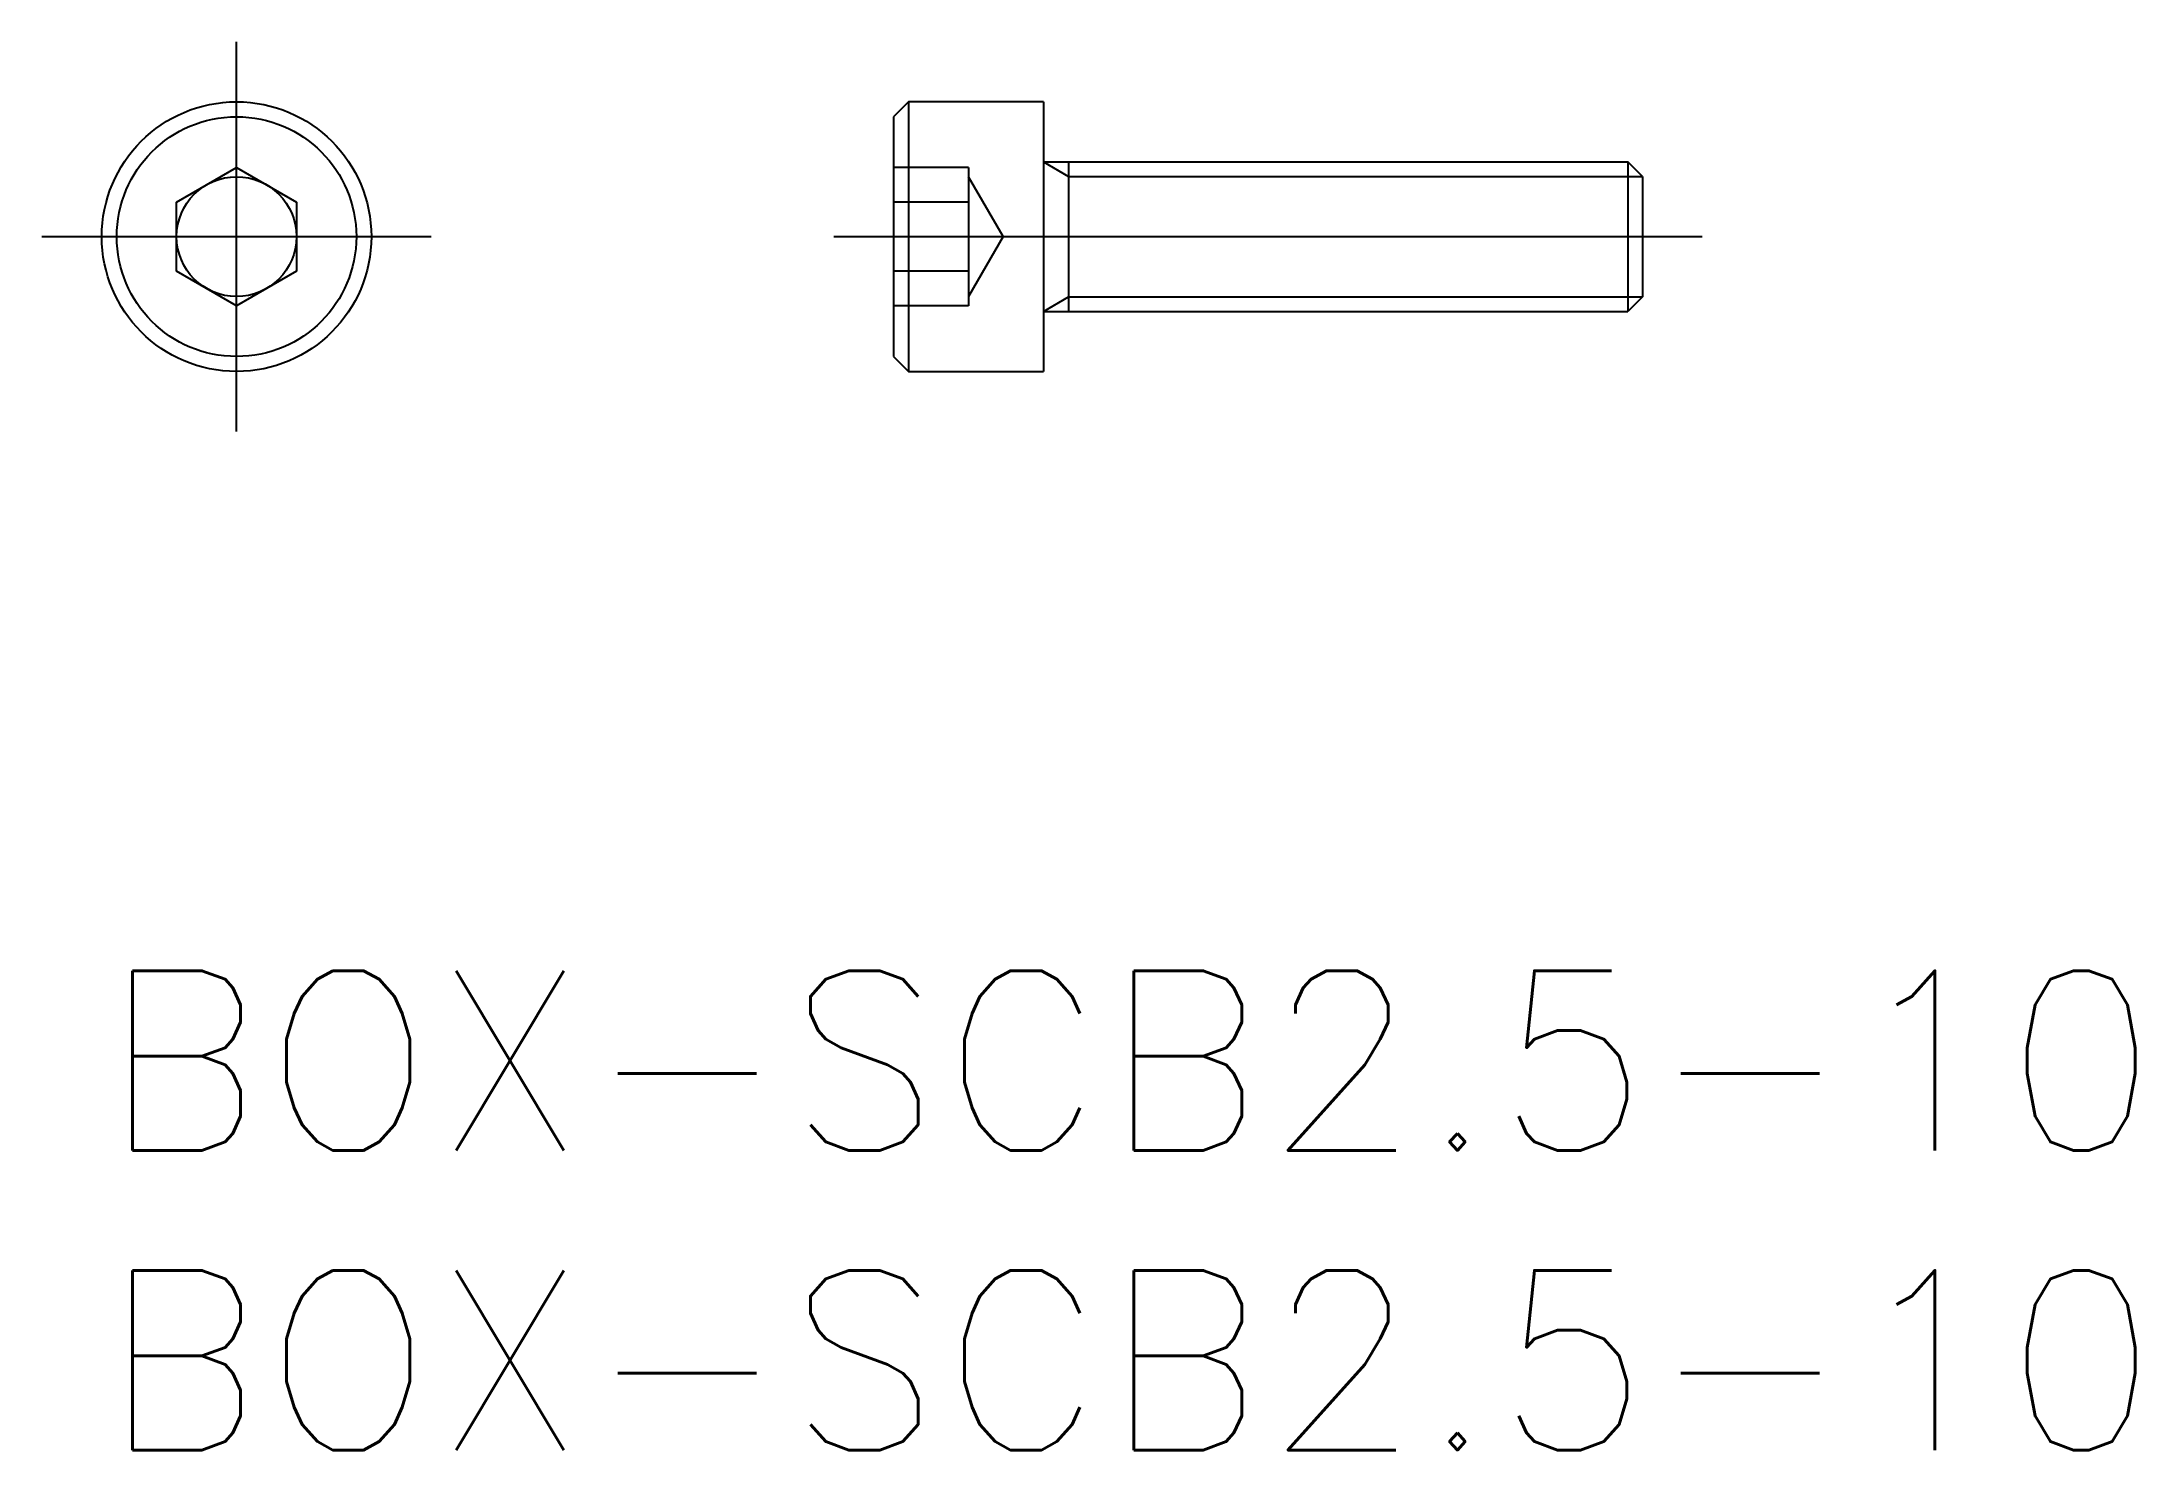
# Model space of a CAD drawing. Extents: x -1 to 33.9, y -8 to 15.5.
import ezdxf

# ---------------------------------------------------------------- set-up
doc = ezdxf.new("R2010")
doc.units = 0
doc.header["$LTSCALE"] = 0.5
doc.linetypes.add('CENTER', pattern=[50.8, 31.75, -6.35, 6.35, -6.35])
doc.linetypes.add('DASHED', pattern=[19.05, 12.7, -6.35])
for name, color, linetype in [('MSM_CENTER', 1, 'CENTER'), ('MSM_CONTINUOUS', 7, 'CONTINUOUS'), ('MSM_DASHED', 4, 'DASHED'), ('MSM_NARROW', 5, 'CONTINUOUS'), ('MSM_PART_NUMBER', 7, 'CONTINUOUS')]:
    doc.layers.add(name, color=color, linetype=linetype)
doc.styles.get("Standard").update_dxf_attribs({"font": 'txt.shx', "height": 1, "bigfont": 'bigfont.shx'})

# ---------------------------------------------------------------- blocks, each defined once
blk = doc.blocks.new('*U8')
at = {"layer": 'MSM_PART_NUMBER'}
blk.add_text('BOX-SCB2.5-10', height=3, dxfattribs=at).set_placement((0, -3))
blk = doc.blocks.new('*U9')
at = {"layer": 'MSM_PART_NUMBER'}
blk.add_text('BOX-SCB2.5-10', height=3, dxfattribs=at).set_placement((0, -8))

msp = doc.modelspace()

# ---------------------------------------------------------------- linework, layer by layer
at = {"layer": 'MSM_CENTER'}
for p, q in [((2.25, 9), (2.25, 15.5)), ((-1, 12.25), (5.5, 12.25)), ((12.218, 12.25), (26.718, 12.25))]:
    msp.add_line(p, q, dxfattribs=at)
at = {"layer": 'MSM_CONTINUOUS'}
for p, q in [((13.468, 14.5), (13.218, 14.25)), ((15.718, 14.5), (13.468, 14.5)), ((13.468, 14.5), (13.468, 10)), ((15.718, 14.5), (15.718, 10)), ((13.218, 14.25), (13.218, 10.25)), ((1.25, 12.827), (2.25, 13.405)), ((2.25, 13.405), (3.25, 12.827)), ((15.718, 13.5), (25.474, 13.5)), ((16.139, 13.5), (16.139, 11)), ((25.718, 13.256), (25.474, 13.5)), ((25.474, 13.5), (25.474, 11)), ((25.718, 13.256), (25.718, 11.243)), ((1.25, 11.673), (1.25, 12.827)), ((3.25, 12.827), (3.25, 11.673)), ((2.25, 11.095), (1.25, 11.673)), ((3.25, 11.673), (2.25, 11.095)), ((25.718, 11.243), (25.474, 11)), ((15.718, 11), (25.474, 11)), ((13.218, 10.25), (13.468, 10)), ((13.468, 10), (15.718, 10))]:
    msp.add_line(p, q, dxfattribs=at)
for radius in [2.25, 2, 1]:
    msp.add_circle((2.25, 12.25), radius, dxfattribs=at)
at = {"layer": 'MSM_DASHED'}
for p, q in [((14.468, 13.405), (13.218, 13.405)), ((14.468, 13.405), (14.468, 11.095)), ((15.045, 12.25), (14.468, 13.25)), ((14.468, 12.827), (13.218, 12.827)), ((15.045, 12.25), (14.468, 11.25)), ((14.468, 11.673), (13.218, 11.673)), ((14.468, 11.095), (13.218, 11.095))]:
    msp.add_line(p, q, dxfattribs=at)
at = {"layer": 'MSM_NARROW'}
for p, q in [((15.718, 13.5), (16.139, 13.256)), ((16.139, 13.256), (25.718, 13.256)), ((15.718, 11), (16.139, 11.243)), ((16.139, 11.243), (25.718, 11.243))]:
    msp.add_line(p, q, dxfattribs=at)

# ---------------------------------------------------------------- block references
at = {"layer": 'MSM_CONTINUOUS'}
for name in ['*U8', '*U9']:
    msp.add_blockref(name, (0, 0), dxfattribs=at)

doc.saveas('drawing.dxf')
